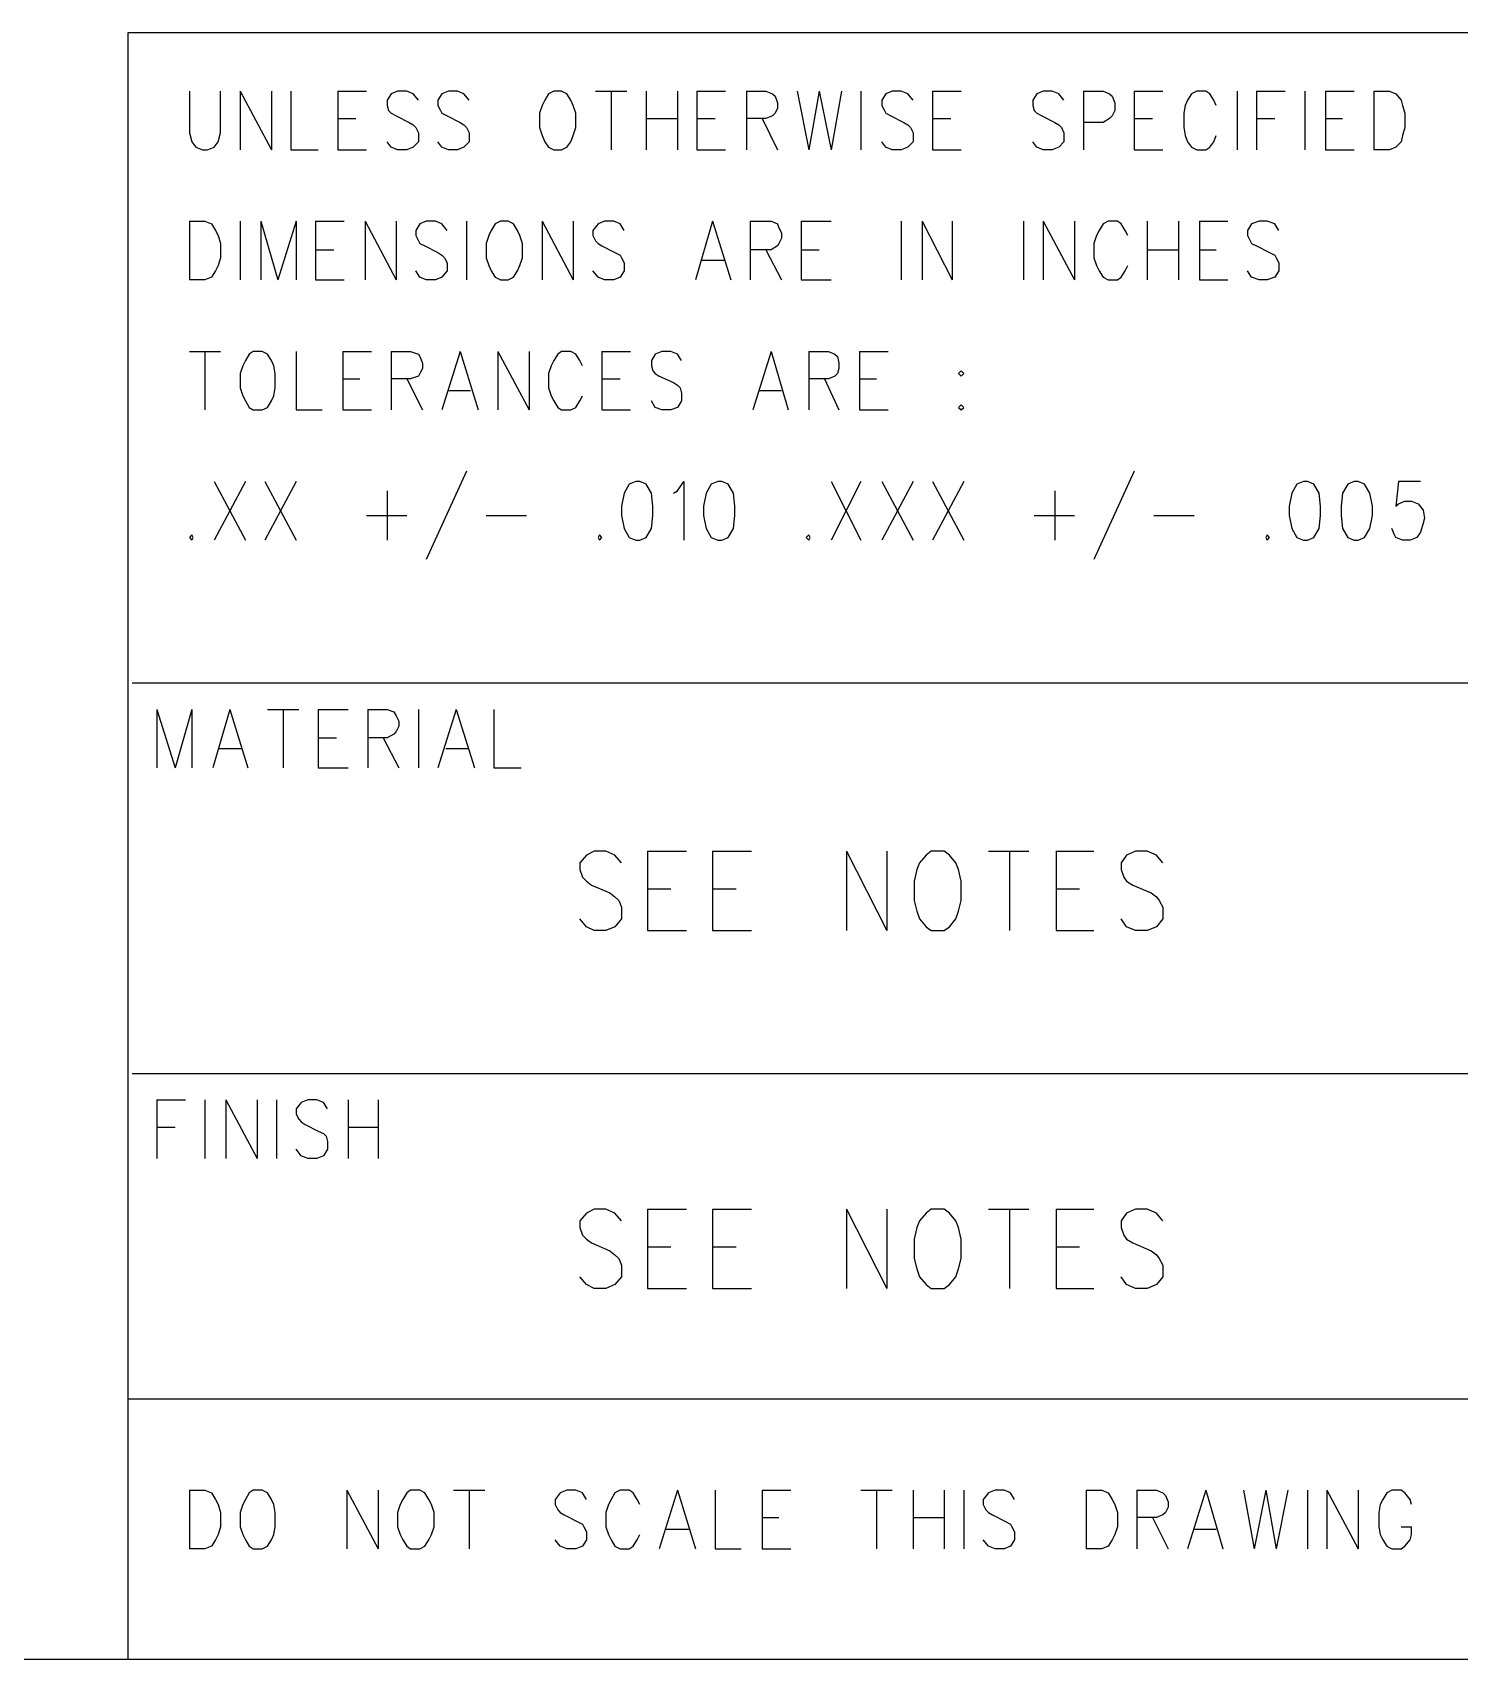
# Model space of a CAD drawing. Extents: x 11.9 to 28.1, y 10.8 to 21.2.
# Drawn here: x 23.316 to 24.412, y 10.799 to 12.049 of the extents above; entities that cross this region are included whole.
import ezdxf

# ---------------------------------------------------------------- set-up
doc = ezdxf.new("R2010")
doc.units = 0
doc.header["$MEASUREMENT"] = 0
doc.layers.add('LAYNR1', color=2, linetype='Continuous')

msp = doc.modelspace()

# ---------------------------------------------------------------- linework, layer by layer
at = {"layer": 'LAYNR1', "color": 7}
for points in [[(23.389, 10.799), (23.389, 12.049)], [(23.389, 12.049), (28.093, 12.049)], [(23.436, 12.004), (23.436, 11.972)], [(23.46, 11.972), (23.46, 12.004)], [(23.475, 12.004), (23.475, 11.959)], [(23.475, 12.004), (23.499, 11.959)], [(23.499, 12.004), (23.499, 11.959)], [(23.514, 12.004), (23.514, 11.959)], [(23.55, 12.004), (23.55, 11.959)], [(23.55, 12.004), (23.572, 12.004)], [(23.591, 12.002), (23.588, 11.997)], [(23.608, 12.002), (23.603, 12.004), (23.596, 12.004), (23.591, 12.002)], [(23.612, 11.997), (23.608, 12.002)], [(23.63, 12.002), (23.627, 11.997)], [(23.647, 12.002), (23.642, 12.004), (23.635, 12.004), (23.63, 12.002)], [(23.651, 11.997), (23.647, 12.002)], [(23.712, 12.002), (23.709, 11.997)], [(23.716, 12.004), (23.712, 12.002)], [(23.726, 12.002), (23.722, 12.004), (23.716, 12.004)], [(23.729, 11.997), (23.726, 12.002)], [(23.748, 12.004), (23.772, 12.004)], [(23.76, 12.004), (23.76, 11.959)], [(23.787, 12.004), (23.787, 11.959)], [(23.811, 12.004), (23.811, 11.959)], [(23.826, 12.004), (23.826, 11.959)], [(23.826, 12.004), (23.848, 12.004)], [(23.864, 12.004), (23.864, 11.959)], [(23.864, 12.004), (23.879, 12.004), (23.884, 12.002)], [(23.884, 12.002), (23.886, 12), (23.888, 11.995), (23.888, 11.991), (23.886, 11.987), (23.884, 11.985)], [(23.903, 12.004), (23.912, 11.959)], [(23.92, 12.004), (23.912, 11.959)], [(23.92, 12.004), (23.929, 11.959)], [(23.937, 12.004), (23.929, 11.959)], [(23.952, 12.004), (23.952, 11.959)], [(23.971, 12.002), (23.968, 11.997)], [(23.988, 12.002), (23.983, 12.004), (23.976, 12.004), (23.971, 12.002)], [(23.992, 11.997), (23.988, 12.002)], [(24.007, 12.004), (24.007, 11.959)], [(24.007, 12.004), (24.029, 12.004)], [(24.087, 12.002), (24.084, 11.997)], [(24.104, 12.002), (24.099, 12.004), (24.092, 12.004), (24.087, 12.002)], [(24.108, 11.997), (24.104, 12.002)], [(24.123, 12.004), (24.123, 11.959)], [(24.123, 12.004), (24.138, 12.004), (24.143, 12.002)], [(24.143, 12.002), (24.145, 12), (24.147, 11.995), (24.147, 11.989)], [(24.162, 12.004), (24.162, 11.959)], [(24.162, 12.004), (24.184, 12.004)], [(24.206, 12.002), (24.203, 11.997)], [(24.22, 12.002), (24.217, 12.004), (24.21, 12.004), (24.206, 12.002)], [(24.223, 11.997), (24.22, 12.002)], [(24.241, 12.004), (24.241, 11.959)], [(24.256, 12.004), (24.256, 11.959)], [(24.256, 12.004), (24.278, 12.004)], [(24.293, 12.004), (24.293, 11.959)], [(24.309, 12.004), (24.309, 11.959)], [(24.309, 12.004), (24.331, 12.004)], [(24.346, 12.004), (24.346, 11.959)], [(24.346, 12.004), (24.358, 12.004), (24.363, 12.002)], [(24.363, 12.002), (24.367, 11.997)], [(23.588, 11.997), (23.588, 11.993)], [(23.588, 11.993), (23.589, 11.989)], [(23.589, 11.989), (23.591, 11.987), (23.595, 11.985)], [(23.627, 11.997), (23.627, 11.993)], [(23.627, 11.993), (23.629, 11.989)], [(23.629, 11.989), (23.63, 11.987), (23.634, 11.985)], [(23.707, 11.993), (23.705, 11.987), (23.705, 11.976)], [(23.709, 11.997), (23.707, 11.993)], [(23.731, 11.993), (23.729, 11.997)], [(23.733, 11.976), (23.733, 11.987), (23.731, 11.993)], [(23.968, 11.997), (23.968, 11.993)], [(23.968, 11.993), (23.97, 11.989)], [(23.97, 11.989), (23.971, 11.987), (23.975, 11.985)], [(24.084, 11.997), (24.084, 11.993)], [(24.084, 11.993), (24.085, 11.989)], [(24.085, 11.989), (24.087, 11.987), (24.091, 11.985)], [(24.147, 11.989), (24.145, 11.985)], [(24.201, 11.993), (24.2, 11.987), (24.2, 11.976)], [(24.203, 11.997), (24.201, 11.993)], [(24.225, 11.993), (24.223, 11.997)], [(24.367, 11.997), (24.368, 11.993)], [(24.368, 11.993), (24.37, 11.987), (24.37, 11.976)], [(23.55, 11.983), (23.564, 11.983)], [(23.595, 11.985), (23.605, 11.98)], [(23.605, 11.98), (23.608, 11.978), (23.61, 11.976)], [(23.61, 11.976), (23.612, 11.972)], [(23.634, 11.985), (23.644, 11.98)], [(23.644, 11.98), (23.647, 11.978), (23.649, 11.976)], [(23.649, 11.976), (23.651, 11.972)], [(23.705, 11.976), (23.707, 11.97), (23.709, 11.965), (23.712, 11.961), (23.716, 11.959)], [(23.722, 11.959), (23.726, 11.961), (23.729, 11.965), (23.731, 11.97), (23.733, 11.976)], [(23.787, 11.983), (23.811, 11.983)], [(23.826, 11.983), (23.84, 11.983)], [(23.884, 11.985), (23.879, 11.983), (23.864, 11.983)], [(23.876, 11.983), (23.888, 11.959)], [(23.975, 11.985), (23.985, 11.98)], [(23.985, 11.98), (23.988, 11.978), (23.99, 11.976)], [(23.99, 11.976), (23.992, 11.972)], [(24.007, 11.983), (24.021, 11.983)], [(24.091, 11.985), (24.101, 11.98)], [(24.101, 11.98), (24.104, 11.978), (24.106, 11.976)], [(24.106, 11.976), (24.108, 11.972)], [(24.138, 11.98), (24.123, 11.98)], [(24.145, 11.985), (24.143, 11.983), (24.138, 11.98)], [(24.162, 11.983), (24.176, 11.983)], [(24.2, 11.976), (24.201, 11.97), (24.203, 11.965), (24.206, 11.961), (24.21, 11.959)], [(24.256, 11.983), (24.27, 11.983)], [(24.309, 11.983), (24.322, 11.983)], [(24.37, 11.976), (24.368, 11.97), (24.367, 11.965), (24.363, 11.961), (24.358, 11.959)], [(23.436, 11.972), (23.438, 11.965), (23.441, 11.961), (23.446, 11.959)], [(23.45, 11.959), (23.455, 11.961), (23.458, 11.965), (23.46, 11.972)], [(23.596, 11.959), (23.591, 11.961), (23.588, 11.965)], [(23.612, 11.972), (23.612, 11.965), (23.608, 11.961), (23.603, 11.959)], [(23.635, 11.959), (23.63, 11.961), (23.627, 11.965)], [(23.651, 11.972), (23.651, 11.965), (23.647, 11.961), (23.642, 11.959)], [(23.976, 11.959), (23.971, 11.961), (23.968, 11.965)], [(23.992, 11.972), (23.992, 11.965), (23.988, 11.961), (23.983, 11.959)], [(24.092, 11.959), (24.087, 11.961), (24.084, 11.965)], [(24.108, 11.972), (24.108, 11.965), (24.104, 11.961), (24.099, 11.959)], [(24.217, 11.959), (24.22, 11.961), (24.223, 11.965), (24.225, 11.97)], [(23.446, 11.959), (23.45, 11.959)], [(23.514, 11.959), (23.535, 11.959)], [(23.55, 11.959), (23.572, 11.959)], [(23.603, 11.959), (23.596, 11.959)], [(23.642, 11.959), (23.635, 11.959)], [(23.716, 11.959), (23.722, 11.959)], [(23.826, 11.959), (23.848, 11.959)], [(23.983, 11.959), (23.976, 11.959)], [(24.007, 11.959), (24.029, 11.959)], [(24.099, 11.959), (24.092, 11.959)], [(24.162, 11.959), (24.184, 11.959)], [(24.21, 11.959), (24.217, 11.959)], [(24.309, 11.959), (24.331, 11.959)], [(24.358, 11.959), (24.346, 11.959)], [(23.436, 11.904), (23.436, 11.859)], [(23.436, 11.904), (23.448, 11.904), (23.453, 11.902)], [(23.453, 11.902), (23.456, 11.897)], [(23.475, 11.904), (23.475, 11.859)], [(23.491, 11.904), (23.491, 11.859)], [(23.491, 11.904), (23.504, 11.859)], [(23.518, 11.904), (23.504, 11.859)], [(23.518, 11.904), (23.518, 11.859)], [(23.533, 11.904), (23.533, 11.859)], [(23.533, 11.904), (23.555, 11.904)], [(23.571, 11.904), (23.571, 11.859)], [(23.571, 11.904), (23.595, 11.859)], [(23.595, 11.904), (23.595, 11.859)], [(23.613, 11.902), (23.61, 11.897)], [(23.63, 11.902), (23.625, 11.904), (23.618, 11.904), (23.613, 11.902)], [(23.634, 11.897), (23.63, 11.902)], [(23.649, 11.904), (23.649, 11.859)], [(23.671, 11.902), (23.668, 11.897)], [(23.675, 11.904), (23.671, 11.902)], [(23.685, 11.902), (23.681, 11.904), (23.675, 11.904)], [(23.688, 11.897), (23.685, 11.902)], [(23.707, 11.904), (23.707, 11.859)], [(23.707, 11.904), (23.731, 11.859)], [(23.731, 11.904), (23.731, 11.859)], [(23.75, 11.902), (23.746, 11.897)], [(23.767, 11.902), (23.762, 11.904), (23.755, 11.904), (23.75, 11.902)], [(23.77, 11.897), (23.767, 11.902)], [(23.838, 11.904), (23.825, 11.859)], [(23.838, 11.904), (23.852, 11.859)], [(23.867, 11.904), (23.867, 11.859)], [(23.867, 11.904), (23.883, 11.904), (23.888, 11.902)], [(23.888, 11.902), (23.889, 11.899), (23.891, 11.895), (23.891, 11.891), (23.889, 11.887), (23.888, 11.885)], [(23.906, 11.904), (23.906, 11.859)], [(23.906, 11.904), (23.929, 11.904)], [(23.983, 11.904), (23.983, 11.859)], [(23.999, 11.904), (23.999, 11.859)], [(23.999, 11.904), (24.022, 11.859)], [(24.022, 11.904), (24.022, 11.859)], [(24.077, 11.904), (24.077, 11.859)], [(24.092, 11.904), (24.092, 11.859)], [(24.092, 11.904), (24.116, 11.859)], [(24.116, 11.904), (24.116, 11.859)], [(24.138, 11.902), (24.135, 11.897)], [(24.152, 11.902), (24.149, 11.904), (24.142, 11.904), (24.138, 11.902)], [(24.155, 11.897), (24.152, 11.902)], [(24.172, 11.904), (24.172, 11.859)], [(24.196, 11.904), (24.196, 11.859)], [(24.212, 11.904), (24.212, 11.859)], [(24.212, 11.904), (24.234, 11.904)], [(24.252, 11.902), (24.249, 11.897)], [(24.27, 11.902), (24.264, 11.904), (24.258, 11.904), (24.252, 11.902)], [(24.273, 11.897), (24.27, 11.902)], [(23.456, 11.897), (23.458, 11.893)], [(23.458, 11.893), (23.46, 11.887), (23.46, 11.876)], [(23.61, 11.897), (23.61, 11.893)], [(23.61, 11.893), (23.612, 11.889)], [(23.612, 11.889), (23.613, 11.887), (23.617, 11.885)], [(23.666, 11.893), (23.664, 11.887), (23.664, 11.876)], [(23.668, 11.897), (23.666, 11.893)], [(23.69, 11.893), (23.688, 11.897)], [(23.692, 11.876), (23.692, 11.887), (23.69, 11.893)], [(23.746, 11.897), (23.746, 11.893)], [(23.746, 11.893), (23.748, 11.889)], [(23.748, 11.889), (23.75, 11.887), (23.753, 11.885)], [(24.133, 11.893), (24.131, 11.887), (24.131, 11.876)], [(24.135, 11.897), (24.133, 11.893)], [(24.157, 11.893), (24.155, 11.897)], [(24.249, 11.897), (24.249, 11.893)], [(24.249, 11.893), (24.251, 11.889)], [(24.251, 11.889), (24.252, 11.887), (24.256, 11.885)], [(23.46, 11.876), (23.458, 11.87), (23.456, 11.866), (23.453, 11.861), (23.448, 11.859)], [(23.533, 11.882), (23.547, 11.882)], [(23.617, 11.885), (23.627, 11.88)], [(23.627, 11.88), (23.63, 11.878), (23.632, 11.876)], [(23.632, 11.876), (23.634, 11.872)], [(23.664, 11.876), (23.666, 11.87), (23.668, 11.866), (23.671, 11.861), (23.675, 11.859)], [(23.681, 11.859), (23.685, 11.861), (23.688, 11.866), (23.69, 11.87), (23.692, 11.876)], [(23.753, 11.885), (23.763, 11.88)], [(23.763, 11.88), (23.767, 11.878), (23.768, 11.876)], [(23.768, 11.876), (23.77, 11.872)], [(23.888, 11.885), (23.883, 11.882), (23.867, 11.882)], [(23.879, 11.882), (23.891, 11.859)], [(23.906, 11.882), (23.92, 11.882)], [(24.131, 11.876), (24.133, 11.87), (24.135, 11.866), (24.138, 11.861), (24.142, 11.859)], [(24.172, 11.882), (24.196, 11.882)], [(24.212, 11.882), (24.225, 11.882)], [(24.256, 11.885), (24.266, 11.88)], [(24.266, 11.88), (24.27, 11.878), (24.271, 11.876)], [(24.271, 11.876), (24.273, 11.872)], [(23.618, 11.859), (23.613, 11.861), (23.61, 11.866)], [(23.634, 11.872), (23.634, 11.866), (23.63, 11.861), (23.625, 11.859)], [(23.755, 11.859), (23.75, 11.861), (23.746, 11.866)], [(23.77, 11.872), (23.77, 11.866), (23.767, 11.861), (23.762, 11.859)], [(23.83, 11.874), (23.847, 11.874)], [(24.149, 11.859), (24.152, 11.861), (24.155, 11.866), (24.157, 11.87)], [(24.258, 11.859), (24.252, 11.861), (24.249, 11.866)], [(24.273, 11.872), (24.273, 11.866), (24.27, 11.861), (24.264, 11.859)], [(23.448, 11.859), (23.436, 11.859)], [(23.533, 11.859), (23.555, 11.859)], [(23.625, 11.859), (23.618, 11.859)], [(23.675, 11.859), (23.681, 11.859)], [(23.762, 11.859), (23.755, 11.859)], [(23.906, 11.859), (23.929, 11.859)], [(24.142, 11.859), (24.149, 11.859)], [(24.212, 11.859), (24.234, 11.859)], [(24.264, 11.859), (24.258, 11.859)], [(23.436, 11.804), (23.46, 11.804)], [(23.448, 11.804), (23.448, 11.759)], [(23.482, 11.802), (23.479, 11.797)], [(23.485, 11.804), (23.482, 11.802)], [(23.496, 11.802), (23.492, 11.804), (23.485, 11.804)], [(23.499, 11.797), (23.496, 11.802)], [(23.518, 11.804), (23.518, 11.759)], [(23.554, 11.804), (23.554, 11.759)], [(23.554, 11.804), (23.576, 11.804)], [(23.591, 11.804), (23.591, 11.759)], [(23.591, 11.804), (23.606, 11.804), (23.612, 11.802)], [(23.612, 11.802), (23.613, 11.8), (23.615, 11.795), (23.615, 11.791), (23.613, 11.787), (23.612, 11.785)], [(23.644, 11.804), (23.63, 11.759)], [(23.644, 11.804), (23.658, 11.759)], [(23.673, 11.804), (23.673, 11.759)], [(23.673, 11.804), (23.697, 11.759)], [(23.697, 11.804), (23.697, 11.759)], [(23.719, 11.802), (23.716, 11.797)], [(23.733, 11.802), (23.729, 11.804), (23.722, 11.804), (23.719, 11.802)], [(23.736, 11.797), (23.733, 11.802)], [(23.753, 11.804), (23.753, 11.759)], [(23.753, 11.804), (23.775, 11.804)], [(23.794, 11.802), (23.791, 11.797)], [(23.811, 11.802), (23.806, 11.804), (23.799, 11.804), (23.794, 11.802)], [(23.814, 11.797), (23.811, 11.802)], [(23.883, 11.804), (23.869, 11.759)], [(23.883, 11.804), (23.896, 11.759)], [(23.912, 11.804), (23.912, 11.759)], [(23.912, 11.804), (23.927, 11.804), (23.932, 11.802)], [(23.932, 11.802), (23.934, 11.8), (23.935, 11.795), (23.935, 11.791), (23.934, 11.787), (23.932, 11.785)], [(23.951, 11.804), (23.951, 11.759)], [(23.951, 11.804), (23.973, 11.804)], [(23.477, 11.793), (23.475, 11.787), (23.475, 11.776)], [(23.479, 11.797), (23.477, 11.793)], [(23.501, 11.793), (23.499, 11.797)], [(23.502, 11.776), (23.502, 11.787), (23.501, 11.793)], [(23.714, 11.793), (23.712, 11.787), (23.712, 11.776)], [(23.716, 11.797), (23.714, 11.793)], [(23.738, 11.793), (23.736, 11.797)], [(23.791, 11.797), (23.791, 11.793)], [(23.791, 11.793), (23.792, 11.789)], [(23.792, 11.789), (23.794, 11.787), (23.797, 11.785)], [(24.029, 11.789), (24.027, 11.787), (24.029, 11.785)], [(24.029, 11.785), (24.031, 11.787), (24.029, 11.789)], [(23.475, 11.776), (23.477, 11.77), (23.479, 11.766), (23.482, 11.761), (23.485, 11.759)], [(23.492, 11.759), (23.496, 11.761), (23.499, 11.766), (23.501, 11.77), (23.502, 11.776)], [(23.554, 11.783), (23.567, 11.783)], [(23.612, 11.785), (23.606, 11.783), (23.591, 11.783)], [(23.603, 11.783), (23.615, 11.759)], [(23.712, 11.776), (23.714, 11.77), (23.716, 11.766), (23.719, 11.761), (23.722, 11.759)], [(23.753, 11.783), (23.767, 11.783)], [(23.797, 11.785), (23.808, 11.78)], [(23.808, 11.78), (23.811, 11.778), (23.813, 11.776)], [(23.813, 11.776), (23.814, 11.772)], [(23.932, 11.785), (23.927, 11.783), (23.912, 11.783)], [(23.924, 11.783), (23.935, 11.759)], [(23.951, 11.783), (23.964, 11.783)], [(23.635, 11.774), (23.652, 11.774)], [(23.729, 11.759), (23.733, 11.761), (23.736, 11.766), (23.738, 11.77)], [(23.799, 11.759), (23.794, 11.761), (23.791, 11.766)], [(23.814, 11.772), (23.814, 11.766), (23.811, 11.761), (23.806, 11.759)], [(23.874, 11.774), (23.891, 11.774)], [(24.029, 11.763), (24.027, 11.761), (24.029, 11.759)], [(24.029, 11.759), (24.031, 11.761), (24.029, 11.763)], [(23.485, 11.759), (23.492, 11.759)], [(23.518, 11.759), (23.538, 11.759)], [(23.554, 11.759), (23.576, 11.759)], [(23.722, 11.759), (23.729, 11.759)], [(23.753, 11.759), (23.775, 11.759)], [(23.806, 11.759), (23.799, 11.759)], [(23.951, 11.759), (23.973, 11.759)], [(23.455, 11.704), (23.479, 11.659)], [(23.479, 11.704), (23.455, 11.659)], [(23.494, 11.704), (23.518, 11.659)], [(23.518, 11.704), (23.494, 11.659)], [(23.649, 11.712), (23.618, 11.644)], [(23.774, 11.702), (23.77, 11.695), (23.768, 11.685)], [(23.779, 11.704), (23.774, 11.702)], [(23.787, 11.702), (23.782, 11.704), (23.779, 11.704)], [(23.792, 11.685), (23.791, 11.695), (23.787, 11.702)], [(23.811, 11.697), (23.816, 11.704), (23.816, 11.659)], [(23.837, 11.702), (23.833, 11.695), (23.831, 11.685)], [(23.842, 11.704), (23.837, 11.702)], [(23.85, 11.702), (23.845, 11.704), (23.842, 11.704)], [(23.855, 11.685), (23.854, 11.695), (23.85, 11.702)], [(23.929, 11.704), (23.952, 11.659)], [(23.952, 11.704), (23.929, 11.659)], [(23.968, 11.704), (23.992, 11.659)], [(23.992, 11.704), (23.968, 11.659)], [(24.007, 11.704), (24.031, 11.659)], [(24.031, 11.704), (24.007, 11.659)], [(24.162, 11.712), (24.131, 11.644)], [(24.287, 11.702), (24.283, 11.695), (24.281, 11.685)], [(24.292, 11.704), (24.287, 11.702)], [(24.3, 11.702), (24.295, 11.704), (24.292, 11.704)], [(24.305, 11.685), (24.304, 11.695), (24.3, 11.702)], [(24.326, 11.702), (24.322, 11.695), (24.321, 11.685)], [(24.331, 11.704), (24.326, 11.702)], [(24.339, 11.702), (24.334, 11.704), (24.331, 11.704)], [(24.345, 11.685), (24.343, 11.695), (24.339, 11.702)], [(24.382, 11.704), (24.365, 11.704), (24.363, 11.685)], [(23.588, 11.697), (23.588, 11.659)], [(23.808, 11.695), (23.811, 11.697)], [(24.101, 11.697), (24.101, 11.659)], [(24.363, 11.685), (24.365, 11.687), (24.37, 11.689)], [(24.37, 11.689), (24.375, 11.689)], [(24.375, 11.689), (24.38, 11.687), (24.384, 11.682), (24.385, 11.676)], [(23.572, 11.678), (23.603, 11.678)], [(23.664, 11.678), (23.695, 11.678)], [(23.768, 11.685), (23.768, 11.678), (23.77, 11.668)], [(23.791, 11.668), (23.792, 11.678), (23.792, 11.685)], [(23.831, 11.685), (23.831, 11.678), (23.833, 11.668)], [(23.854, 11.668), (23.855, 11.678), (23.855, 11.685)], [(24.085, 11.678), (24.116, 11.678)], [(24.177, 11.678), (24.208, 11.678)], [(24.281, 11.685), (24.281, 11.678), (24.283, 11.668)], [(24.304, 11.668), (24.305, 11.678), (24.305, 11.685)], [(24.321, 11.685), (24.321, 11.678), (24.322, 11.668)], [(24.343, 11.668), (24.345, 11.678), (24.345, 11.685)], [(24.385, 11.676), (24.384, 11.672)], [(23.438, 11.663), (23.436, 11.661), (23.438, 11.659)], [(23.438, 11.659), (23.439, 11.661), (23.438, 11.663)], [(23.751, 11.663), (23.75, 11.661), (23.751, 11.659)], [(23.751, 11.659), (23.753, 11.661), (23.751, 11.663)], [(23.77, 11.668), (23.774, 11.661), (23.779, 11.659)], [(23.782, 11.659), (23.787, 11.661), (23.791, 11.668)], [(23.833, 11.668), (23.837, 11.661), (23.842, 11.659)], [(23.845, 11.659), (23.85, 11.661), (23.854, 11.668)], [(23.912, 11.663), (23.91, 11.661), (23.912, 11.659)], [(23.912, 11.659), (23.913, 11.661), (23.912, 11.663)], [(24.264, 11.663), (24.263, 11.661), (24.264, 11.659)], [(24.264, 11.659), (24.266, 11.661), (24.264, 11.663)], [(24.283, 11.668), (24.287, 11.661), (24.292, 11.659)], [(24.295, 11.659), (24.3, 11.661), (24.304, 11.668)], [(24.322, 11.668), (24.326, 11.661), (24.331, 11.659)], [(24.334, 11.659), (24.339, 11.661), (24.343, 11.668)], [(24.362, 11.663), (24.36, 11.668)], [(24.368, 11.659), (24.363, 11.661), (24.362, 11.663)], [(24.384, 11.672), (24.382, 11.665), (24.379, 11.661), (24.374, 11.659)], [(23.779, 11.659), (23.782, 11.659)], [(23.842, 11.659), (23.845, 11.659)], [(24.292, 11.659), (24.295, 11.659)], [(24.331, 11.659), (24.334, 11.659)], [(24.374, 11.659), (24.368, 11.659)], [(24.442, 11.549), (23.392, 11.549)], [(23.411, 11.529), (23.411, 11.484)], [(23.411, 11.529), (23.425, 11.484)], [(23.438, 11.529), (23.425, 11.484)], [(23.438, 11.529), (23.438, 11.484)], [(23.467, 11.529), (23.454, 11.484)], [(23.467, 11.529), (23.481, 11.484)], [(23.496, 11.529), (23.52, 11.529)], [(23.508, 11.529), (23.508, 11.484)], [(23.535, 11.529), (23.535, 11.484)], [(23.535, 11.529), (23.558, 11.529)], [(23.573, 11.529), (23.573, 11.484)], [(23.573, 11.529), (23.588, 11.529), (23.593, 11.527)], [(23.593, 11.527), (23.595, 11.524), (23.597, 11.52), (23.597, 11.516), (23.595, 11.512), (23.593, 11.51)], [(23.612, 11.529), (23.612, 11.484)], [(23.641, 11.529), (23.627, 11.484)], [(23.641, 11.529), (23.655, 11.484)], [(23.67, 11.529), (23.67, 11.484)], [(23.535, 11.507), (23.549, 11.507)], [(23.593, 11.51), (23.588, 11.507), (23.573, 11.507)], [(23.585, 11.507), (23.597, 11.484)], [(23.459, 11.499), (23.476, 11.499)], [(23.633, 11.499), (23.65, 11.499)], [(23.535, 11.484), (23.558, 11.484)], [(23.67, 11.484), (23.691, 11.484)], [(23.768, 11.411), (23.763, 11.417), (23.756, 11.42), (23.747, 11.42), (23.741, 11.417), (23.736, 11.411), (23.736, 11.406)], [(23.788, 11.42), (23.788, 11.359)], [(23.788, 11.42), (23.818, 11.42)], [(23.838, 11.42), (23.838, 11.359)], [(23.838, 11.42), (23.868, 11.42)], [(23.941, 11.42), (23.941, 11.359)], [(23.941, 11.42), (23.972, 11.359)], [(23.972, 11.42), (23.972, 11.359)], [(24.006, 11.42), (24.002, 11.417), (23.997, 11.411), (23.995, 11.406)], [(24.027, 11.406), (24.025, 11.411), (24.02, 11.417), (24.016, 11.42), (24.006, 11.42)], [(24.05, 11.42), (24.081, 11.42)], [(24.066, 11.42), (24.066, 11.359)], [(24.102, 11.42), (24.102, 11.359)], [(24.102, 11.42), (24.131, 11.42)], [(24.184, 11.411), (24.179, 11.417), (24.172, 11.42), (24.163, 11.42), (24.156, 11.417), (24.152, 11.411), (24.152, 11.406)], [(23.736, 11.406), (23.738, 11.4), (23.741, 11.397), (23.745, 11.394), (23.759, 11.388), (23.763, 11.385), (23.766, 11.382)], [(23.995, 11.406), (23.993, 11.397), (23.993, 11.382)], [(24.029, 11.382), (24.029, 11.397), (24.027, 11.406)], [(24.152, 11.406), (24.154, 11.4), (24.156, 11.397), (24.161, 11.394), (24.175, 11.388), (24.179, 11.385), (24.181, 11.382)], [(23.788, 11.391), (23.806, 11.391)], [(23.838, 11.391), (23.856, 11.391)], [(24.102, 11.391), (24.12, 11.391)], [(23.766, 11.382), (23.768, 11.377), (23.768, 11.368), (23.763, 11.362), (23.756, 11.359)], [(23.993, 11.382), (23.995, 11.374), (23.997, 11.368), (24.002, 11.362), (24.006, 11.359)], [(24.016, 11.359), (24.02, 11.362), (24.025, 11.368), (24.027, 11.374), (24.029, 11.382)], [(24.181, 11.382), (24.184, 11.377), (24.184, 11.368), (24.179, 11.362), (24.172, 11.359)], [(23.747, 11.359), (23.741, 11.362), (23.736, 11.368)], [(24.163, 11.359), (24.156, 11.362), (24.152, 11.368)], [(23.756, 11.359), (23.747, 11.359)], [(23.788, 11.359), (23.818, 11.359)], [(23.838, 11.359), (23.868, 11.359)], [(24.006, 11.359), (24.016, 11.359)], [(24.102, 11.359), (24.131, 11.359)], [(24.172, 11.359), (24.163, 11.359)], [(24.442, 11.249), (23.392, 11.249)], [(23.411, 11.229), (23.411, 11.184)], [(23.411, 11.229), (23.433, 11.229)], [(23.448, 11.229), (23.448, 11.184)], [(23.464, 11.229), (23.464, 11.184)], [(23.464, 11.229), (23.488, 11.184)], [(23.488, 11.229), (23.488, 11.184)], [(23.503, 11.229), (23.503, 11.184)], [(23.522, 11.227), (23.518, 11.222)], [(23.539, 11.227), (23.534, 11.229), (23.527, 11.229), (23.522, 11.227)], [(23.542, 11.222), (23.539, 11.227)], [(23.558, 11.229), (23.558, 11.184)], [(23.581, 11.229), (23.581, 11.184)], [(23.518, 11.222), (23.518, 11.218)], [(23.518, 11.218), (23.52, 11.214)], [(23.52, 11.214), (23.522, 11.212), (23.525, 11.21)], [(23.411, 11.208), (23.425, 11.208)], [(23.525, 11.21), (23.535, 11.205)], [(23.535, 11.205), (23.539, 11.203), (23.541, 11.201)], [(23.541, 11.201), (23.542, 11.197)], [(23.558, 11.208), (23.581, 11.208)], [(23.527, 11.184), (23.522, 11.186), (23.518, 11.191)], [(23.542, 11.197), (23.542, 11.191), (23.539, 11.186), (23.534, 11.184)], [(23.534, 11.184), (23.527, 11.184)], [(23.768, 11.136), (23.763, 11.142), (23.756, 11.145), (23.747, 11.145), (23.741, 11.142), (23.736, 11.136), (23.736, 11.131)], [(23.788, 11.145), (23.788, 11.084)], [(23.788, 11.145), (23.818, 11.145)], [(23.838, 11.145), (23.838, 11.084)], [(23.838, 11.145), (23.868, 11.145)], [(23.941, 11.145), (23.941, 11.084)], [(23.941, 11.145), (23.972, 11.084)], [(23.972, 11.145), (23.972, 11.084)], [(24.006, 11.145), (24.002, 11.142), (23.997, 11.136), (23.995, 11.131)], [(24.027, 11.131), (24.025, 11.136), (24.02, 11.142), (24.016, 11.145), (24.006, 11.145)], [(24.05, 11.145), (24.081, 11.145)], [(24.066, 11.145), (24.066, 11.084)], [(24.102, 11.145), (24.102, 11.084)], [(24.102, 11.145), (24.131, 11.145)], [(24.184, 11.136), (24.179, 11.142), (24.172, 11.145), (24.163, 11.145), (24.156, 11.142), (24.152, 11.136), (24.152, 11.131)], [(23.736, 11.131), (23.738, 11.125), (23.741, 11.122), (23.745, 11.119), (23.759, 11.113), (23.763, 11.11), (23.766, 11.107)], [(23.995, 11.131), (23.993, 11.122), (23.993, 11.107)], [(24.029, 11.107), (24.029, 11.122), (24.027, 11.131)], [(24.152, 11.131), (24.154, 11.125), (24.156, 11.122), (24.161, 11.119), (24.175, 11.113), (24.179, 11.11), (24.181, 11.107)], [(23.788, 11.116), (23.806, 11.116)], [(23.838, 11.116), (23.856, 11.116)], [(24.102, 11.116), (24.12, 11.116)], [(23.766, 11.107), (23.768, 11.102), (23.768, 11.093), (23.763, 11.087), (23.756, 11.084)], [(23.993, 11.107), (23.995, 11.099), (23.997, 11.093), (24.002, 11.087), (24.006, 11.084)], [(24.016, 11.084), (24.02, 11.087), (24.025, 11.093), (24.027, 11.099), (24.029, 11.107)], [(24.181, 11.107), (24.184, 11.102), (24.184, 11.093), (24.179, 11.087), (24.172, 11.084)], [(23.747, 11.084), (23.741, 11.087), (23.736, 11.093)], [(24.163, 11.084), (24.156, 11.087), (24.152, 11.093)], [(23.756, 11.084), (23.747, 11.084)], [(23.788, 11.084), (23.818, 11.084)], [(23.838, 11.084), (23.868, 11.084)], [(24.006, 11.084), (24.016, 11.084)], [(24.102, 11.084), (24.131, 11.084)], [(24.172, 11.084), (24.163, 11.084)], [(24.442, 10.999), (23.389, 10.999)], [(23.436, 10.929), (23.436, 10.884)], [(23.436, 10.929), (23.448, 10.929), (23.453, 10.927)], [(23.453, 10.927), (23.456, 10.922)], [(23.482, 10.927), (23.479, 10.922)], [(23.485, 10.929), (23.482, 10.927)], [(23.496, 10.927), (23.492, 10.929), (23.485, 10.929)], [(23.499, 10.922), (23.496, 10.927)], [(23.557, 10.929), (23.557, 10.884)], [(23.557, 10.929), (23.581, 10.884)], [(23.581, 10.929), (23.581, 10.884)], [(23.603, 10.927), (23.6, 10.922)], [(23.606, 10.929), (23.603, 10.927)], [(23.617, 10.927), (23.613, 10.929), (23.606, 10.929)], [(23.62, 10.922), (23.617, 10.927)], [(23.639, 10.929), (23.663, 10.929)], [(23.651, 10.929), (23.651, 10.884)], [(23.721, 10.927), (23.717, 10.922)], [(23.738, 10.927), (23.733, 10.929), (23.726, 10.929), (23.721, 10.927)], [(23.741, 10.922), (23.738, 10.927)], [(23.763, 10.927), (23.76, 10.922)], [(23.777, 10.927), (23.774, 10.929), (23.767, 10.929), (23.763, 10.927)], [(23.78, 10.922), (23.777, 10.927)], [(23.811, 10.929), (23.797, 10.884)], [(23.811, 10.929), (23.825, 10.884)], [(23.84, 10.929), (23.84, 10.884)], [(23.876, 10.929), (23.876, 10.884)], [(23.876, 10.929), (23.898, 10.929)], [(23.952, 10.929), (23.976, 10.929)], [(23.964, 10.929), (23.964, 10.884)], [(23.992, 10.929), (23.992, 10.884)], [(24.016, 10.929), (24.016, 10.884)], [(24.031, 10.929), (24.031, 10.884)], [(24.05, 10.927), (24.046, 10.922)], [(24.067, 10.927), (24.062, 10.929), (24.055, 10.929), (24.05, 10.927)], [(24.07, 10.922), (24.067, 10.927)], [(24.125, 10.929), (24.125, 10.884)], [(24.125, 10.929), (24.137, 10.929), (24.142, 10.927)], [(24.142, 10.927), (24.145, 10.922)], [(24.164, 10.929), (24.164, 10.884)], [(24.164, 10.929), (24.179, 10.929), (24.184, 10.927)], [(24.184, 10.927), (24.186, 10.925), (24.188, 10.92), (24.188, 10.916), (24.186, 10.912), (24.184, 10.91)], [(24.217, 10.929), (24.203, 10.884)], [(24.217, 10.929), (24.23, 10.884)], [(24.246, 10.929), (24.254, 10.884)], [(24.263, 10.929), (24.254, 10.884)], [(24.263, 10.929), (24.271, 10.884)], [(24.28, 10.929), (24.271, 10.884)], [(24.295, 10.929), (24.295, 10.884)], [(24.31, 10.929), (24.31, 10.884)], [(24.31, 10.929), (24.334, 10.884)], [(24.334, 10.929), (24.334, 10.884)], [(24.356, 10.927), (24.353, 10.922)], [(24.37, 10.927), (24.367, 10.929), (24.36, 10.929), (24.356, 10.927)], [(24.374, 10.922), (24.37, 10.927)], [(23.456, 10.922), (23.458, 10.918)], [(23.458, 10.918), (23.46, 10.912), (23.46, 10.901)], [(23.477, 10.918), (23.475, 10.912), (23.475, 10.901)], [(23.479, 10.922), (23.477, 10.918)], [(23.501, 10.918), (23.499, 10.922)], [(23.502, 10.901), (23.502, 10.912), (23.501, 10.918)], [(23.598, 10.918), (23.596, 10.912), (23.596, 10.901)], [(23.6, 10.922), (23.598, 10.918)], [(23.622, 10.918), (23.62, 10.922)], [(23.624, 10.901), (23.624, 10.912), (23.622, 10.918)], [(23.717, 10.922), (23.717, 10.918)], [(23.717, 10.918), (23.719, 10.914)], [(23.719, 10.914), (23.721, 10.912), (23.724, 10.91)], [(23.758, 10.918), (23.756, 10.912), (23.756, 10.901)], [(23.76, 10.922), (23.758, 10.918)], [(23.782, 10.918), (23.78, 10.922)], [(24.046, 10.922), (24.046, 10.918)], [(24.046, 10.918), (24.048, 10.914)], [(24.048, 10.914), (24.05, 10.912), (24.053, 10.91)], [(24.145, 10.922), (24.147, 10.918)], [(24.147, 10.918), (24.149, 10.912), (24.149, 10.901)], [(24.351, 10.918), (24.35, 10.912), (24.35, 10.901)], [(24.353, 10.922), (24.351, 10.918)], [(24.375, 10.918), (24.374, 10.922)], [(23.46, 10.901), (23.458, 10.895), (23.456, 10.891), (23.453, 10.886), (23.448, 10.884)], [(23.475, 10.901), (23.477, 10.895), (23.479, 10.891), (23.482, 10.886), (23.485, 10.884)], [(23.492, 10.884), (23.496, 10.886), (23.499, 10.891), (23.501, 10.895), (23.502, 10.901)], [(23.596, 10.901), (23.598, 10.895), (23.6, 10.891), (23.603, 10.886), (23.606, 10.884)], [(23.613, 10.884), (23.617, 10.886), (23.62, 10.891), (23.622, 10.895), (23.624, 10.901)], [(23.724, 10.91), (23.734, 10.905)], [(23.734, 10.905), (23.738, 10.903), (23.739, 10.901)], [(23.739, 10.901), (23.741, 10.897)], [(23.756, 10.901), (23.758, 10.895), (23.76, 10.891), (23.763, 10.886), (23.767, 10.884)], [(23.876, 10.908), (23.889, 10.908)], [(23.992, 10.908), (24.016, 10.908)], [(24.053, 10.91), (24.063, 10.905)], [(24.063, 10.905), (24.067, 10.903), (24.068, 10.901)], [(24.068, 10.901), (24.07, 10.897)], [(24.149, 10.901), (24.147, 10.895), (24.145, 10.891), (24.142, 10.886), (24.137, 10.884)], [(24.184, 10.91), (24.179, 10.908), (24.164, 10.908)], [(24.176, 10.908), (24.188, 10.884)], [(24.35, 10.901), (24.351, 10.895), (24.353, 10.891), (24.356, 10.886), (24.36, 10.884)], [(24.367, 10.884), (24.37, 10.886), (24.374, 10.891), (24.375, 10.895), (24.375, 10.901)], [(24.367, 10.901), (24.375, 10.901)], [(23.726, 10.884), (23.721, 10.886), (23.717, 10.891)], [(23.741, 10.897), (23.741, 10.891), (23.738, 10.886), (23.733, 10.884)], [(23.774, 10.884), (23.777, 10.886), (23.78, 10.891), (23.782, 10.895)], [(23.802, 10.899), (23.82, 10.899)], [(24.055, 10.884), (24.05, 10.886), (24.046, 10.891)], [(24.07, 10.897), (24.07, 10.891), (24.067, 10.886), (24.062, 10.884)], [(24.208, 10.899), (24.225, 10.899)], [(23.448, 10.884), (23.436, 10.884)], [(23.485, 10.884), (23.492, 10.884)], [(23.606, 10.884), (23.613, 10.884)], [(23.733, 10.884), (23.726, 10.884)], [(23.767, 10.884), (23.774, 10.884)], [(23.84, 10.884), (23.86, 10.884)], [(23.876, 10.884), (23.898, 10.884)], [(24.062, 10.884), (24.055, 10.884)], [(24.137, 10.884), (24.125, 10.884)], [(24.36, 10.884), (24.367, 10.884)], [(28.093, 10.799), (11.892, 10.799)], [(28.088, 10.799), (23.389, 10.799)]]:
    msp.add_lwpolyline(points, dxfattribs=at)

doc.saveas('drawing.dxf')
